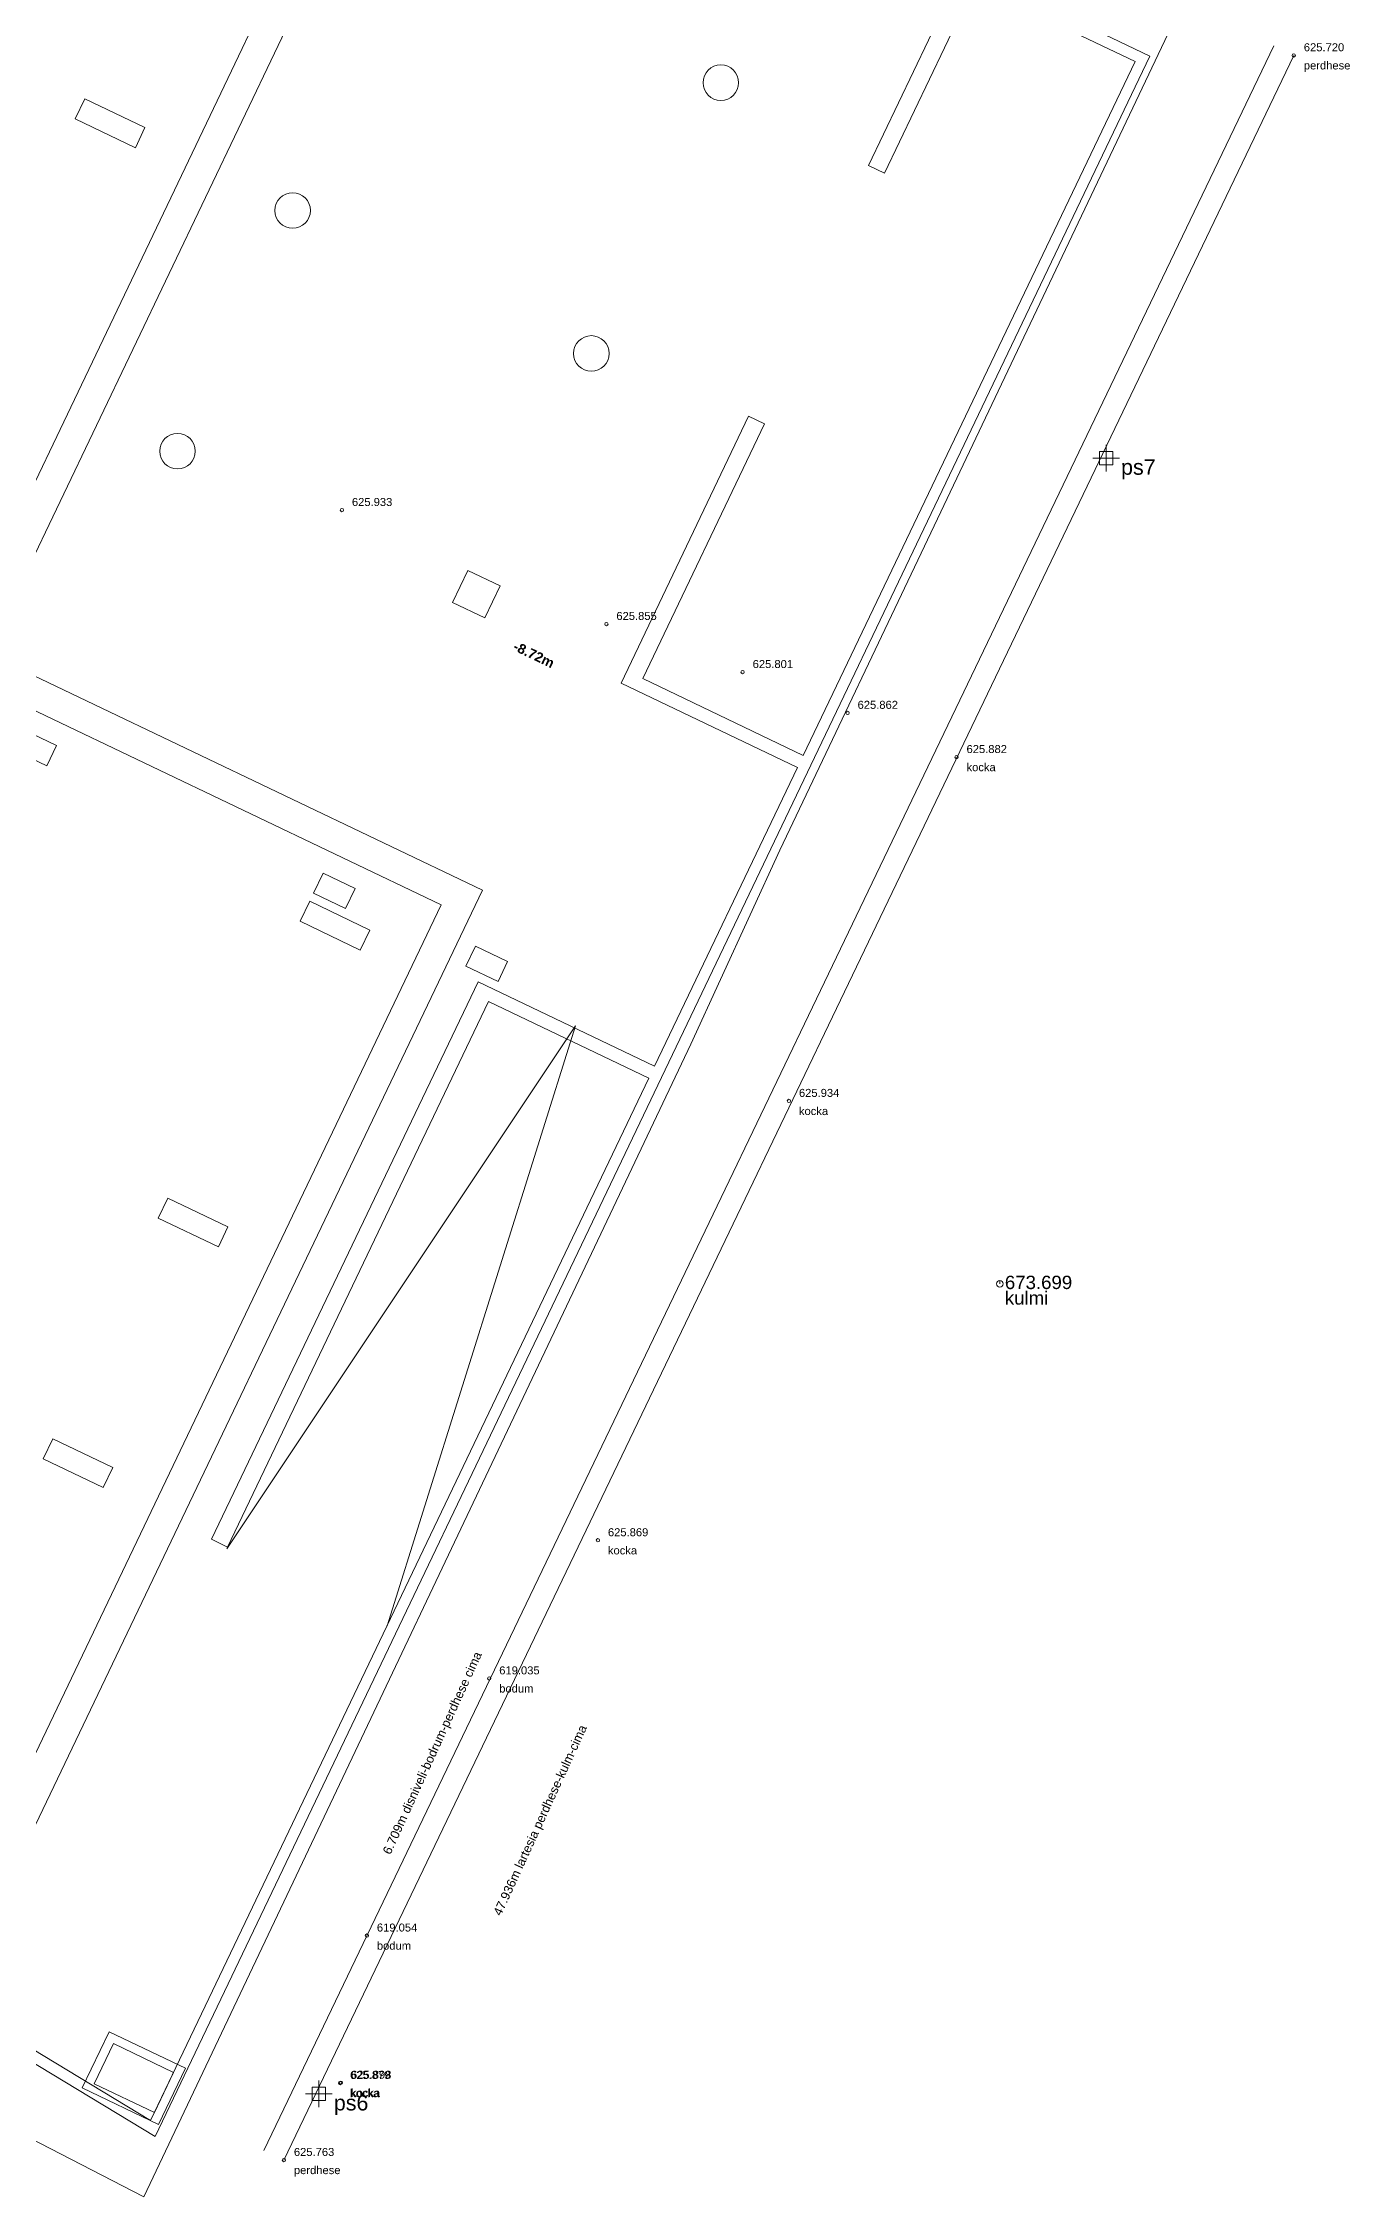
# Model space of a CAD drawing. Header units: metres. Extents: x 7511786 to 7512055, y 4693228 to 4693399.
# Drawn here: x 7511852.82 to 7511882.22, y 4693245.35 to 4693293.79 of the extents above; entities that cross this region are included whole.
import ezdxf
from ezdxf.enums import TextEntityAlignment as Align

# ---------------------------------------------------------------- set-up
doc = ezdxf.new("R2010")
doc.units = ezdxf.units.M
doc.linetypes.add('AXES', pattern=[2, 1.25, -0.25, 0.25, -0.25])
for name, color, linetype, lineweight in [('bodrumi', 5, 'Continuous', 0), ('KULMI', 10, 'Continuous', 0), ('Matjet', 210, 'Continuous', 0), ('matjet e reja', 5, 'Continuous', 0), ('muri', 44, 'Continuous', 0), ('NIVEAU', 170, 'Continuous', 0), ('parcela', 7, 'Continuous', 0), ('perdhesa cima', 10, 'AXES', 0), ('rampa', 252, 'Continuous', 0), ('rrjet', 7, 'Continuous', 0), ('shtyllat', 1, 'Continuous', 0), ('trapazani', 3, 'Continuous', 0)]:
    doc.layers.add(name, color=color, linetype=linetype, lineweight=lineweight)
doc.styles.get("Standard").update_dxf_attribs({"font": 'arial.ttf'})
doc.styles.add('style2', font='arialbd.ttf', dxfattribs={"height": 20})

# ---------------------------------------------------------------- blocks, each defined once
blk = doc.blocks.new('*U120', base_point=(7511859.544, 4693283.29, 625.933))
at = {"layer": 'Matjet', "linetype": 'ByBlock', "lineweight": -2}
blk.add_line((7511859.544, 4693283.29, 625.933), (7511859.544, 4693283.29, 625.933), dxfattribs=at)
blk.add_circle((7511859.544, 4693283.29, 625.933), 0.0375, dxfattribs=at)
at = {"layer": 'Matjet', "linetype": 'ByBlock', "insert": (7511859.769, 4693283.47, 625.933), "char_height": 0.18, "attachment_point": 4}
blk.add_mtext('625.933', dxfattribs=at)
blk = doc.blocks.new('*U121', base_point=(7511865.493, 4693280.727, 625.855))
at = {"layer": 'Matjet', "linetype": 'ByBlock', "lineweight": -2}
blk.add_line((7511865.493, 4693280.727, 625.855), (7511865.493, 4693280.727, 625.855), dxfattribs=at)
blk.add_circle((7511865.493, 4693280.727, 625.855), 0.0375, dxfattribs=at)
at = {"layer": 'Matjet', "linetype": 'ByBlock', "insert": (7511865.718, 4693280.907, 625.855), "char_height": 0.18, "attachment_point": 4}
blk.add_mtext('625.855', dxfattribs=at)
blk = doc.blocks.new('*U122', base_point=(7511868.559, 4693279.645, 625.801))
at = {"layer": 'Matjet', "linetype": 'ByBlock', "lineweight": -2}
blk.add_line((7511868.559, 4693279.645, 625.801), (7511868.559, 4693279.645, 625.801), dxfattribs=at)
blk.add_circle((7511868.559, 4693279.645, 625.801), 0.0375, dxfattribs=at)
at = {"layer": 'Matjet', "linetype": 'ByBlock', "insert": (7511868.784, 4693279.825, 625.801), "char_height": 0.18, "attachment_point": 4}
blk.add_mtext('625.801', dxfattribs=at)
blk = doc.blocks.new('*U123', base_point=(7511870.919, 4693278.728, 625.862))
at = {"layer": 'Matjet', "linetype": 'ByBlock', "lineweight": -2}
blk.add_line((7511870.919, 4693278.728, 625.862), (7511870.919, 4693278.728, 625.862), dxfattribs=at)
blk.add_circle((7511870.919, 4693278.728, 625.862), 0.0375, dxfattribs=at)
at = {"layer": 'Matjet', "linetype": 'ByBlock', "insert": (7511871.144, 4693278.908, 625.862), "char_height": 0.18, "attachment_point": 4}
blk.add_mtext('625.862', dxfattribs=at)
blk = doc.blocks.new('*U124', base_point=(7511873.37, 4693277.733, 625.882))
at = {"layer": 'Matjet', "linetype": 'ByBlock', "lineweight": -2}
blk.add_line((7511873.37, 4693277.733, 625.882), (7511873.37, 4693277.733, 625.882), dxfattribs=at)
blk.add_circle((7511873.37, 4693277.733, 625.882), 0.0375, dxfattribs=at)
at = {"layer": 'Matjet', "linetype": 'ByBlock', "char_height": 0.18}
for s, insert, attachment_point in [('625.882', (7511873.595, 4693277.913, 625.882), 4), ('kocka', (7511873.595, 4693277.596, 625.882), 1)]:
    blk.add_mtext(s, dxfattribs=dict(at, insert=insert, attachment_point=attachment_point))
blk = doc.blocks.new('*U125', base_point=(7511869.6, 4693269.999, 625.934))
at = {"layer": 'Matjet', "linetype": 'ByBlock', "lineweight": -2}
blk.add_line((7511869.6, 4693269.999, 625.934), (7511869.6, 4693269.999, 625.934), dxfattribs=at)
blk.add_circle((7511869.6, 4693269.999, 625.934), 0.0375, dxfattribs=at)
at = {"layer": 'Matjet', "linetype": 'ByBlock', "char_height": 0.18}
for s, insert, attachment_point in [('625.934', (7511869.825, 4693270.179, 625.934), 4), ('kocka', (7511869.825, 4693269.862, 625.934), 1)]:
    blk.add_mtext(s, dxfattribs=dict(at, insert=insert, attachment_point=attachment_point))
blk = doc.blocks.new('*U126', base_point=(7511865.303, 4693260.117, 625.869))
at = {"layer": 'Matjet', "linetype": 'ByBlock', "lineweight": -2}
blk.add_line((7511865.303, 4693260.117, 625.869), (7511865.303, 4693260.117, 625.869), dxfattribs=at)
blk.add_circle((7511865.303, 4693260.117, 625.869), 0.0375, dxfattribs=at)
at = {"layer": 'Matjet', "linetype": 'ByBlock', "char_height": 0.18}
for s, insert, attachment_point in [('625.869', (7511865.528, 4693260.297, 625.869), 4), ('kocka', (7511865.528, 4693259.98, 625.869), 1)]:
    blk.add_mtext(s, dxfattribs=dict(at, insert=insert, attachment_point=attachment_point))
blk = doc.blocks.new('*U127', base_point=(7511859.503, 4693247.908, 625.879))
at = {"layer": 'Matjet', "linetype": 'ByBlock', "lineweight": -2}
blk.add_line((7511859.503, 4693247.908, 625.879), (7511859.503, 4693247.908, 625.879), dxfattribs=at)
blk.add_circle((7511859.503, 4693247.908, 625.879), 0.0375, dxfattribs=at)
at = {"layer": 'Matjet', "linetype": 'ByBlock', "char_height": 0.18}
for s, insert, attachment_point in [('625.879', (7511859.728, 4693248.088, 625.879), 4), ('kocka', (7511859.728, 4693247.771, 625.879), 1)]:
    blk.add_mtext(s, dxfattribs=dict(at, insert=insert, attachment_point=attachment_point))
blk = doc.blocks.new('*U128', base_point=(7511859.523, 4693247.916, 625.898))
at = {"layer": 'Matjet', "linetype": 'ByBlock', "lineweight": -2}
blk.add_line((7511859.523, 4693247.916, 625.898), (7511859.523, 4693247.916, 625.898), dxfattribs=at)
blk.add_circle((7511859.523, 4693247.916, 625.898), 0.0375, dxfattribs=at)
at = {"layer": 'Matjet', "linetype": 'ByBlock', "char_height": 0.18}
for s, insert, attachment_point in [('625.898', (7511859.748, 4693248.096, 625.898), 4), ('kocka', (7511859.748, 4693247.779, 625.898), 1)]:
    blk.add_mtext(s, dxfattribs=dict(at, insert=insert, attachment_point=attachment_point))
blk = doc.blocks.new('*U273', base_point=(7511858.239, 4693246.178, 625.763))
at = {"layer": 'matjet e reja', "linetype": 'ByBlock', "lineweight": -2}
blk.add_line((7511858.239, 4693246.178, 625.763), (7511858.239, 4693246.178, 625.763), dxfattribs=at)
blk.add_circle((7511858.239, 4693246.178, 625.763), 0.0375, dxfattribs=at)
at = {"layer": 'matjet e reja', "linetype": 'ByBlock', "char_height": 0.18}
for s, insert, attachment_point in [('625.763', (7511858.464, 4693246.358, 625.763), 4), ('perdhese', (7511858.464, 4693246.041, 625.763), 1)]:
    blk.add_mtext(s, dxfattribs=dict(at, insert=insert, attachment_point=attachment_point))
blk = doc.blocks.new('*U274', base_point=(7511880.957, 4693293.518, 625.72))
at = {"layer": 'matjet e reja', "linetype": 'ByBlock', "lineweight": -2}
blk.add_line((7511880.957, 4693293.518, 625.72), (7511880.957, 4693293.518, 625.72), dxfattribs=at)
blk.add_circle((7511880.957, 4693293.518, 625.72), 0.0375, dxfattribs=at)
at = {"layer": 'matjet e reja', "linetype": 'ByBlock', "char_height": 0.18}
for s, insert, attachment_point in [('625.720', (7511881.182, 4693293.698, 625.72), 4), ('perdhese', (7511881.182, 4693293.381, 625.72), 1)]:
    blk.add_mtext(s, dxfattribs=dict(at, insert=insert, attachment_point=attachment_point))
blk = doc.blocks.new('*U275', base_point=(7511860.106, 4693251.226, 619.054))
at = {"layer": 'matjet e reja', "linetype": 'ByBlock', "lineweight": -2}
blk.add_line((7511860.106, 4693251.226, 619.054), (7511860.106, 4693251.226, 619.054), dxfattribs=at)
blk.add_circle((7511860.106, 4693251.226, 619.054), 0.0375, dxfattribs=at)
at = {"layer": 'matjet e reja', "linetype": 'ByBlock', "char_height": 0.18}
for s, insert, attachment_point in [('619.054', (7511860.331, 4693251.406, 619.054), 4), ('bodum', (7511860.331, 4693251.089, 619.054), 1)]:
    blk.add_mtext(s, dxfattribs=dict(at, insert=insert, attachment_point=attachment_point))
blk = doc.blocks.new('*U276', base_point=(7511862.858, 4693257.01, 619.035))
at = {"layer": 'matjet e reja', "linetype": 'ByBlock', "lineweight": -2}
blk.add_line((7511862.858, 4693257.01, 619.035), (7511862.858, 4693257.01, 619.035), dxfattribs=at)
blk.add_circle((7511862.858, 4693257.01, 619.035), 0.0375, dxfattribs=at)
at = {"layer": 'matjet e reja', "linetype": 'ByBlock', "char_height": 0.18}
for s, insert, attachment_point in [('619.035', (7511863.083, 4693257.19, 619.035), 4), ('bodum', (7511863.083, 4693256.873, 619.035), 1)]:
    blk.add_mtext(s, dxfattribs=dict(at, insert=insert, attachment_point=attachment_point))
blk = doc.blocks.new('*U279', base_point=(7511874.345, 4693265.886, 673.699))
at = {"layer": 'KULMI', "color": 97, "linetype": 'ByBlock', "lineweight": -2}
blk.add_line((7511874.345, 4693265.886, 673.699), (7511874.345, 4693265.961, 673.699), dxfattribs=at)
blk.add_circle((7511874.345, 4693265.886, 673.699), 0.075, dxfattribs=at)
at = {"layer": 'KULMI', "linetype": 'ByBlock', "char_height": 0.3}
for s, insert, attachment_point in [('{\\fArial|b0|i0|c0|p34;\\C30;673.699}', (7511874.457, 4693265.916, 673.699), 4), ('{\\C55;kulmi}', (7511874.457, 4693265.718, 673.699), 1)]:
    blk.add_mtext(s, dxfattribs=dict(at, insert=insert, attachment_point=attachment_point))
blk = doc.blocks.new('*U284', base_point=(7511859.026, 4693247.668, 625.806))
at = {"layer": 'rrjet', "color": 93, "linetype": 'ByBlock', "lineweight": -2}
for p, q in [((7511859.026, 4693247.368, 625.806), (7511859.026, 4693247.968, 625.806)), ((7511858.726, 4693247.668, 625.806), (7511859.326, 4693247.668, 625.806))]:
    blk.add_line(p, q, dxfattribs=at)
at = {"layer": 'rrjet', "color": 93, "linetype": 'ByBlock', "lineweight": -2, "elevation": 625.806}
blk.add_lwpolyline([(7511858.876, 4693247.518), (7511858.876, 4693247.818), (7511859.176, 4693247.818), (7511859.176, 4693247.518)], close=True, dxfattribs=at)
at = {"layer": 'rrjet', "linetype": 'ByBlock', "insert": (7511859.363, 4693247.638, 625.806), "char_height": 0.345, "attachment_point": 1}
blk.add_mtext('{\\C137;ps6}', dxfattribs=at)
blk = doc.blocks.new('*U285', base_point=(7511876.734, 4693284.459, 625.819))
at = {"layer": 'rrjet', "color": 93, "linetype": 'ByBlock', "lineweight": -2}
for p, q in [((7511876.734, 4693284.159, 625.819), (7511876.734, 4693284.759, 625.819)), ((7511876.434, 4693284.459, 625.819), (7511877.034, 4693284.459, 625.819))]:
    blk.add_line(p, q, dxfattribs=at)
at = {"layer": 'rrjet', "color": 93, "linetype": 'ByBlock', "lineweight": -2, "elevation": 625.819}
blk.add_lwpolyline([(7511876.584, 4693284.309), (7511876.584, 4693284.609), (7511876.884, 4693284.609), (7511876.884, 4693284.309)], close=True, dxfattribs=at)
at = {"layer": 'rrjet', "linetype": 'ByBlock', "insert": (7511877.071, 4693284.429, 625.819), "char_height": 0.345, "attachment_point": 1}
blk.add_mtext('{\\C137;ps7}', dxfattribs=at)

msp = doc.modelspace()

# ---------------------------------------------------------------- linework, layer by layer
at = {"layer": 'bodrumi'}
msp.add_lwpolyline([(7511855.345, 4693246.71), (7511877.719, 4693293.499), (7511839.929, 4693311.57), (7511815.983, 4693270.516)], close=True, dxfattribs=at)
at = {"layer": 'muri', "lineweight": 5}
msp.add_lwpolyline([(7511847.276, 4693307.779), (7511859.027, 4693302.16), (7511857.214, 4693298.37), (7511857.44, 4693298.262), (7511859.253, 4693302.052), (7511873.416, 4693295.279), (7511871.388, 4693291.038), (7511871.749, 4693290.865), (7511873.777, 4693295.107), (7511877.386, 4693293.381), (7511869.922, 4693277.772), (7511866.313, 4693279.498), (7511869.053, 4693285.227), (7511868.692, 4693285.399), (7511865.823, 4693279.4), (7511869.793, 4693277.502), (7511866.579, 4693270.781), (7511862.609, 4693272.679), (7511856.613, 4693260.139), (7511856.973, 4693259.966), (7511862.841, 4693272.236), (7511866.449, 4693270.51), (7511855.239, 4693247.067), (7511848.597, 4693251.084)], dxfattribs=at)
at = {"layer": 'parcela', "flags": 128}
msp.add_lwpolyline([(7511814.966, 4693269.473), (7511839.64, 4693311.774), (7511841.452, 4693310.975), (7511873.052, 4693297.055), (7511878.341, 4693294.453), (7511872.939, 4693283.093), (7511869.394, 4693275.64), (7511867.394, 4693271.28), (7511855.089, 4693245.348), (7511843.413, 4693251.372), (7511814.966, 4693269.473)], dxfattribs=at)
at = {"layer": 'perdhesa cima', "color": 5, "linetype": 'ByBlock', "elevation": 625.763, "flags": 128}
msp.add_lwpolyline([(7511857.787, 4693246.395), (7511880.505, 4693293.735)], dxfattribs=at)
at = {"layer": 'perdhesa cima', "linetype": 'ByBlock', "elevation": 625.763, "flags": 128}
msp.add_lwpolyline([(7511858.239, 4693246.178), (7511880.957, 4693293.518)], dxfattribs=at)
at = {"layer": 'rampa'}
msp.add_lwpolyline([(7511856.953, 4693259.922), (7511864.797, 4693271.69), (7511860.561, 4693258.197)], dxfattribs=at)
at = {"layer": 'shtyllat', "lineweight": 5}
for points in [[(7511877.719, 4693293.499), (7511839.929, 4693311.57), (7511815.983, 4693270.516), (7511855.345, 4693246.71)], [(7511862.379, 4693281.934), (7511862.034, 4693281.212), (7511862.756, 4693280.867), (7511863.101, 4693281.588)], [(7511852.401, 4693278.336), (7511852.185, 4693277.885), (7511852.907, 4693277.54), (7511853.123, 4693277.991)], [(7511859.122, 4693275.122), (7511858.906, 4693274.671), (7511859.628, 4693274.326), (7511859.844, 4693274.777)], [(7511862.55, 4693273.483), (7511862.335, 4693273.032), (7511863.056, 4693272.687), (7511863.272, 4693273.138)]]:
    msp.add_lwpolyline(points, close=True, dxfattribs=at)
at = {"layer": 'shtyllat'}
for points in [[(7511853.761, 4693292.539), (7511853.546, 4693292.088), (7511854.899, 4693291.441), (7511855.114, 4693291.892)], [(7511858.82, 4693274.491), (7511858.604, 4693274.04), (7511859.958, 4693273.393), (7511860.173, 4693273.844)], [(7511856.765, 4693266.717), (7511856.981, 4693267.168), (7511855.628, 4693267.815), (7511855.412, 4693267.364)], [(7511854.177, 4693261.304), (7511854.392, 4693261.755), (7511853.039, 4693262.402), (7511852.824, 4693261.951)]]:
    msp.add_lwpolyline(points, close=True, dxfattribs=at)
at = {"layer": 'shtyllat', "lineweight": 5, "ltscale": 0.5}
for points in [[(7511853.705, 4693247.8), (7511855.419, 4693246.98), (7511856.023, 4693248.244), (7511854.309, 4693249.063)], [(7511853.972, 4693247.894), (7511855.325, 4693247.247), (7511855.757, 4693248.149), (7511854.403, 4693248.796)]]:
    msp.add_lwpolyline(points, close=True, dxfattribs=at)
for centre in [(7511868.068, 4693292.903), (7511858.435, 4693290.027), (7511865.156, 4693286.813), (7511855.846, 4693284.614)]:
    msp.add_circle(centre, 0.4, dxfattribs=at)
at = {"layer": 'trapazani', "lineweight": 5, "ltscale": 2}
for points in [[(7511836.368, 4693279.463), (7511828.884, 4693263.811), (7511852.159, 4693252.68), (7511862.707, 4693274.738), (7511851.565, 4693280.066), (7511860.56, 4693298.876), (7511838.639, 4693309.358), (7511826.279, 4693288.167), (7511834.27, 4693284.346)], [(7511837, 4693279.161), (7511829.817, 4693264.14), (7511851.83, 4693253.614), (7511861.774, 4693274.409), (7511850.632, 4693279.736), (7511859.627, 4693298.546), (7511838.286, 4693308.752), (7511826.633, 4693288.774), (7511834.572, 4693284.978)]]:
    msp.add_lwpolyline(points, dxfattribs=at)

# ---------------------------------------------------------------- block references
at = {"layer": 'KULMI'}
msp.add_blockref('*U279', (7511874.345, 4693265.886, 673.699), dxfattribs=at)
at = {"layer": 'Matjet'}
for name, p in [('*U120', (7511859.544, 4693283.29, 625.933)), ('*U121', (7511865.493, 4693280.727, 625.855)), ('*U122', (7511868.559, 4693279.645, 625.801)), ('*U123', (7511870.919, 4693278.728, 625.862)), ('*U124', (7511873.37, 4693277.733, 625.882)), ('*U125', (7511869.6, 4693269.999, 625.934)), ('*U126', (7511865.303, 4693260.117, 625.869)), ('*U127', (7511859.503, 4693247.908, 625.879)), ('*U128', (7511859.523, 4693247.916, 625.898))]:
    msp.add_blockref(name, p, dxfattribs=at)
at = {"layer": 'matjet e reja'}
for name, p in [('*U274', (7511880.957, 4693293.518, 625.72)), ('*U276', (7511862.858, 4693257.01, 619.035)), ('*U275', (7511860.106, 4693251.226, 619.054)), ('*U273', (7511858.239, 4693246.178, 625.763))]:
    msp.add_blockref(name, p, dxfattribs=at)
at = {"layer": 'rrjet'}
for name, p in [('*U285', (7511876.734, 4693284.459, 625.819)), ('*U284', (7511859.026, 4693247.668, 625.806))]:
    msp.add_blockref(name, p, dxfattribs=at)

# ---------------------------------------------------------------- texts
at = {"layer": 'NIVEAU', "style": 'style2'}
msp.add_text('-8.72m', height=0.22, rotation=334.4433, dxfattribs=at).set_placement((7511863.864, 4693280.038), align=Align.MIDDLE_CENTER)
at = {"layer": 'perdhesa cima', "color": 5, "linetype": 'ByBlock'}
msp.add_text('6.709m disniveli-bodrum-perdhese cima', height=0.2, rotation=65.4686, dxfattribs=at).set_placement((7511860.635, 4693253.033))
at = {"layer": 'perdhesa cima'}
msp.add_text('47.936m lartesia perdhese-kulm-cima', height=0.2, rotation=65.4686, dxfattribs=at).set_placement((7511863.121, 4693251.655))

doc.saveas('drawing.dxf')
